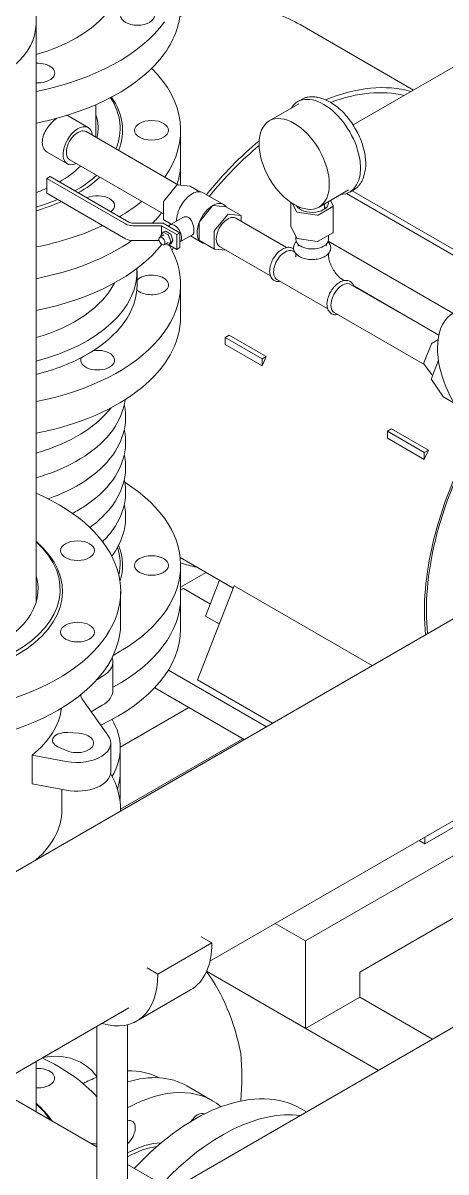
# Model space of a CAD drawing. Header units: millimetres. Extents: x -312439 to 477422, y -331570 to 212570.
# Drawn here: x 349744 to 350422, y 101236 to 103076 of the extents above; entities that cross this region are included whole.
import ezdxf

# ---------------------------------------------------------------- set-up
doc = ezdxf.new("R2010")
doc.units = ezdxf.units.MM

msp = doc.modelspace()

# ---------------------------------------------------------------- linework, layer by layer
at = {"color": 5, "linetype": 'Continuous', "lineweight": 0, "extrusion": (-1.11022e-16, 0.816497, 0.57735)}
for p, q in [((354753.706, 104616.057), (348755.1, 101152.76)), ((354698.822, 104261.08), (350043.404, 101573.274)), ((355252.155, 104249.837), (348634.63, 100429.207)), ((349764.893, 102147.276), (349764.893, 103196.182)), ((349816.364, 102926.743), (349848.679, 102908.085)), ((349844.982, 102901.683), (349993.204, 102816.107)), ((349782.884, 102868.754), (349815.199, 102850.097)), ((349818.895, 102856.499), (349968.981, 102769.847)), ((350085.082, 102763.062), (350166.343, 102716.146)), ((350058.995, 102717.877), (350140.256, 102670.961)), ((350268.679, 102657.062), (350409.916, 102575.518)), ((350410.011, 102575.954), (350273.794, 102654.599)), ((350242.592, 102611.877), (350387.434, 102528.253)), ((349913.746, 101498.416), (348895.088, 100910.293)), ((349764.893, 101332.154), (349764.893, 101412.475))]:
    msp.add_line(p, q, dxfattribs=at)
at = {"color": 3, "linetype": 'Continuous', "lineweight": 0, "extrusion": (-1.11022e-16, 0.816497, 0.57735)}
for p, q in [((350187.765, 103073.11), (350369.511, 102968.179)), ((350272.779, 102912.331), (350502.991, 103045.244)), ((350262.022, 102802.549), (350507.243, 102660.971)), ((350271.14, 102807.103), (350511.494, 102668.335)), ((350232.801, 102726.147), (350432.591, 102610.798)), ((350233.225, 102705.07), (350233.225, 102706.302)), ((350074.51, 102575.588), (350067.932, 102571.789)), ((350067.932, 102560.84), (350067.932, 102571.789)), ((350067.932, 102571.789), (350126.979, 102537.698)), ((350126.979, 102526.749), (350067.932, 102560.84)), ((350074.51, 102575.588), (350133.558, 102541.497)), ((350133.558, 102541.497), (350126.979, 102537.698)), ((350126.979, 102537.698), (350126.979, 102526.749)), ((350334.318, 102425.588), (350327.739, 102421.789)), ((350327.739, 102410.84), (350327.739, 102421.789)), ((350327.739, 102421.789), (350386.786, 102387.698)), ((350334.318, 102425.588), (350393.365, 102391.497)), ((350386.786, 102376.749), (350327.739, 102410.84)), ((350393.365, 102391.497), (350386.786, 102387.698)), ((350386.786, 102387.698), (350386.786, 102376.749)), ((349995.844, 102219.525), (350080.538, 102170.627)), ((350037.328, 102195.575), (349996.54, 102172.026)), ((350023.623, 102023.935), (350082.076, 102174.589)), ((350036.612, 102125.798), (350058.862, 102183.142)), ((350303.517, 102046.739), (350082.076, 102174.589)), ((349996.54, 102167.48), (350000.933, 102170.017)), ((350000.933, 102170.017), (350044.099, 102145.094)), ((350058.289, 102113.283), (350036.612, 102125.798)), ((350133.806, 101948.757), (349976.865, 102039.366)), ((349955.008, 102011.077), (350098.378, 101928.302)), ((350023.623, 102023.935), (350143.821, 101954.538)), ((350009.593, 101979.562), (349899.773, 101916.157)), ((350096.196, 101929.562), (349900.457, 101816.552)), ((350585.314, 101829.955), (350196.733, 101605.607)), ((350512.832, 101833.562), (350387.652, 101761.289)), ((349900.473, 101814.679), (349900.473, 101814.041)), ((350669.357, 101778.477), (350283.336, 101555.607)), ((350387.652, 101772.026), (350387.652, 101761.289)), ((350378.355, 101766.657), (350387.652, 101761.289)), ((350148.071, 101633.703), (350196.733, 101605.607)), ((350196.733, 101605.607), (350196.733, 101465.607)), ((350313.231, 101398.347), (350038.119, 101557.183)), ((350283.336, 101555.607), (350283.336, 101515.607)), ((350196.733, 101465.607), (350283.336, 101515.607)), ((350399.833, 101448.347), (350283.336, 101515.607))]:
    msp.add_line(p, q, dxfattribs=at)
at = {"color": 4, "linetype": 'Continuous', "lineweight": 0, "extrusion": (-1.11022e-16, 0.816497, 0.57735)}
for p, q in [((350191.215, 102953.644), (350183.95, 102949.449)), ((350219.741, 102955.625), (350216.363, 102956.419)), ((349860.961, 102892.458), (349860.961, 102944.796)), ((350185.863, 102946.135), (350138.582, 102918.837)), ((349996.54, 102815.809), (349996.54, 102903.743)), ((349787.289, 102829.57), (349782.18, 102826.62)), ((349782.18, 102826.62), (349782.18, 102803.02)), ((349782.18, 102826.62), (349908.275, 102753.818)), ((349787.289, 102829.57), (349913.384, 102756.768)), ((350290.629, 102832.843), (350289.628, 102829.521)), ((349782.18, 102803.02), (349908.275, 102730.218)), ((349990.006, 102815.559), (349969.607, 102790.182)), ((350011.657, 102814.459), (349991.257, 102816.281)), ((350011.916, 102814.379), (350027.428, 102805.423)), ((350032.421, 102803.851), (350065.33, 102784.851)), ((350265.471, 102808.249), (350218.19, 102780.952)), ((350274.65, 102809.13), (350267.385, 102804.935)), ((349968.981, 102788.569), (349968.981, 102761.37)), ((350047.164, 102782.559), (350026.765, 102757.182)), ((350068.815, 102781.459), (350048.415, 102783.281)), ((350069.074, 102781.379), (350093.322, 102767.379)), ((350173.192, 102788.171), (350173.192, 102750.318)), ((350175.87, 102786.412), (350181.874, 102773.476)), ((350187.117, 102777.684), (350187.117, 102780.64)), ((350217.011, 102768.04), (350240.566, 102781.64)), ((350227.16, 102777.684), (350227.16, 102786.13)), ((350241.024, 102782.626), (350236.812, 102791.703)), ((350241.085, 102782.362), (350241.085, 102740.362)), ((349999.899, 102764.138), (349978.945, 102752.041)), ((350071.413, 102768.559), (350051.013, 102743.182)), ((350093.063, 102767.459), (350072.664, 102769.281)), ((350093.689, 102758.092), (350093.689, 102766.569)), ((350183.125, 102772.753), (350215.302, 102767.776)), ((349920.378, 102755.096), (349968.787, 102755.096)), ((349920.378, 102750.924), (349965.794, 102750.924)), ((349965.794, 102750.924), (349990.373, 102736.734)), ((349965.794, 102750.924), (349965.794, 102736.472)), ((349968.787, 102755.096), (349995.482, 102739.684)), ((349969.348, 102760.56), (349981.524, 102753.53)), ((350026.139, 102755.569), (350026.139, 102728.37)), ((350173.252, 102750.053), (350181.874, 102731.476)), ((349920.378, 102727.324), (349961.97, 102727.324)), ((349969.461, 102736.169), (349963.111, 102732.503)), ((349964.956, 102735.279), (349968.571, 102740.423)), ((349965.2, 102733.709), (349964.956, 102734.339)), ((349968.701, 102740.543), (349972.05, 102742.476)), ((349969.276, 102740.486), (349976.507, 102736.311)), ((349972.625, 102742.419), (349979.856, 102738.244)), ((349977.212, 102735.434), (349980.828, 102726.115)), ((349980.561, 102737.368), (349984.177, 102728.049)), ((349984.177, 102727.109), (349980.561, 102721.965)), ((349995.482, 102739.684), (349990.373, 102736.734)), ((349990.373, 102736.734), (349990.373, 102713.134)), ((349995.482, 102716.084), (349995.482, 102739.684)), ((350015.763, 102736.661), (349995.482, 102724.952)), ((350012.118, 102734.556), (350030.249, 102724.088)), ((350026.505, 102727.56), (350050.754, 102713.56)), ((350050.388, 102741.569), (350050.388, 102714.37)), ((350181.051, 102733.248), (350181.051, 102728.852)), ((350183.125, 102730.753), (350215.302, 102725.776)), ((350217.011, 102726.04), (350240.566, 102739.64)), ((350233.225, 102735.401), (350233.225, 102728.852)), ((349976.322, 102724.285), (349969.972, 102720.619)), ((349976.507, 102719.969), (349972.676, 102722.181)), ((349977.083, 102719.912), (349980.432, 102721.845)), ((349980.828, 102725.176), (349977.212, 102720.032)), ((349977.858, 102720.359), (349990.373, 102713.134)), ((349990.373, 102713.134), (349995.482, 102716.084)), ((350051.013, 102713.48), (350069.466, 102711.832)), ((350179.343, 102708.64), (350176.88, 102710.062)), ((350184.725, 102721.145), (350184.725, 102718.47)), ((350229.551, 102721.145), (350229.551, 102718.47)), ((350181.051, 102705.07), (350181.051, 102706.302)), ((349926.729, 102677.769), (349926.729, 102656.143)), ((349996.54, 102656.143), (349996.54, 102605.343)), ((350232.054, 102617.961), (350150.793, 102664.877)), ((350258.792, 102663.26), (350253.069, 102666.564)), ((350258.141, 102663.146), (350257.074, 102663.762)), ((350386.31, 102531.297), (350398.088, 102561.652)), ((350399.171, 102563), (350408.723, 102568.515)), ((350398.088, 102513.096), (350386.31, 102529.852)), ((350398.116, 102506.299), (350409.42, 102535.435)), ((350398.286, 102512.912), (350400.243, 102511.782)), ((350417.707, 102476.61), (350398.116, 102504.482)), ((350417.957, 102476.378), (350434.754, 102466.681)), ((349996.54, 102206.943), (349996.54, 102105.343)), ((349900.473, 102114.679), (349900.473, 102165.479)), ((349887.997, 102006.622), (349887.997, 102052.622)), ((349871.107, 102029.081), (349862.164, 102023.917)), ((349839.341, 101992.274), (349880.07, 101935.196)), ((349871.107, 101983.081), (349853.256, 101972.774)), ((349816.06, 101939.426), (349833.632, 101938.174)), ((349813.757, 101910.471), (349799.798, 101916.76)), ((349884.551, 101876.735), (349884.551, 101922.735)), ((349813.354, 101893.007), (349758.56, 101903.438)), ((349758.56, 101857.438), (349758.56, 101903.438)), ((349899.785, 101838.743), (349899.785, 101914.743)), ((349813.354, 101847.007), (349758.56, 101857.438)), ((349806.167, 101814.679), (349806.167, 101848.375)), ((350006.38, 101373.634), (350047.602, 101349.834)), ((350198.168, 101331.916), (350189.505, 101336.917))]:
    msp.add_line(p, q, dxfattribs=at)
at = {"color": 7, "linetype": 'Continuous', "lineweight": 0, "extrusion": (-1.11022e-16, 0.816497, 0.57735)}
for p, q in [((350029.341, 101612.502), (350046.568, 101602.556)), ((349959.965, 101552.556), (350046.568, 101602.556)), ((349959.965, 101552.556), (349942.739, 101562.502)), ((349925.9, 101477.26), (350012.502, 101527.26)), ((349862.464, 101468.808), (349862.464, 101161.68)), ((349911.454, 101471.44), (349911.454, 101166.382)), ((349695.333, 101372.315), (349862.464, 101275.822)), ((349911.454, 101247.538), (349981.737, 101206.96))]:
    msp.add_line(p, q, dxfattribs=at)
at = {"color": 4, "linetype": 'Continuous', "lineweight": 0}
for centre, major_axis, ratio, start_param, end_param in [((349654.836, 103152.943), (247.398, 0), 0.57735027, 5.49778714, 6.28318531), ((349654.836, 103102.143), (341.704, 0), 0.57735027, 5.89048623, 6.28318531), ((349654.836, 103152.943), (341.704, 0), 0.57735027, 5.04031887, 5.89048623), ((349654.836, 103152.943), (247.398, 0), 0.57735027, 5.17340523, 5.49778714), ((349654.836, 103102.143), (341.704, 0), 0.57735027, 5.04031887, 5.89048623), ((349767.79, 102995.502), (27.189, 0), 0.57735027, 4.6056417, 7.96072892), ((349654.836, 102903.743), (341.704, 0), 0.57735027, 5.89418402, 6.8100567), ((349654.836, 102906.943), (-244.704, 0), 0.57735027, 2.90671231, 3.49603147), ((349654.836, 102903.743), (248.623, 0), 0.57735027, 6.05714945, 6.66166899), ((350225.667, 102877.192), (41.718, -72.257), 0.57735027, 5.97915208, 9.72881118), ((349654.836, 102906.943), (-209.431, 0), 0.57735027, 3.01381392, 3.31953197), ((349654.836, 102906.943), (-209.431, 0), 0.57735027, 2.35092165, 2.61810009), ((349654.836, 102852.943), (341.704, 0), 0.57735027, 6.10207474, 6.28318531), ((349654.836, 102852.943), (-341.704, 0), 0.57735027, 2.96048208, 3.14159265), ((349654.836, 102906.943), (-244.704, 0), 0.57735027, 2.3516817, 2.57964904), ((349654.836, 102903.743), (248.623, 0), 0.57735027, 5.5091093, 5.73384327), ((349654.836, 102906.943), (-209.431, 0), 0.57735027, 2.12410531, 2.22439087), ((349863.548, 102783.243), (27.189, 0), 0.57735027, 5.6015022, 8.53566474), ((350014.881, 102773.47), (-17.541, -30.382), 0.57735027, 3.92699082, 5.52158694), ((349990.632, 102814.669), (0.885, 1.532), 0.57735027, 0.26179939, 1.30899694), ((350011.031, 102812.847), (0.885, 1.532), 0.57735027, 0, 0.26179939), ((350014.881, 102773.47), (-17.541, -30.382), 0.57735027, 3.14159265, 3.92699082), ((349654.836, 102906.943), (-244.704, 0), 0.57735027, 2.03728939, 2.20344071), ((349654.836, 102903.743), (248.623, 0), 0.57735027, 5.17095984, 5.36338458), ((349654.836, 102903.743), (341.704, 0), 0.57735027, 5.50602505, 5.66878267), ((349970.232, 102789.292), (-0.885, -1.532), 0.57735027, 4.45058959, 5.49778714), ((350047.79, 102754.47), (-17.541, -30.382), 0.57735027, 3.92699082, 6.53826015), ((350047.79, 102781.669), (0.885, 1.532), 0.57735027, 0.26179939, 1.30899694), ((350047.79, 102754.47), (-17.541, -30.382), 0.57735027, 2.88651781, 3.92699082), ((350068.189, 102779.847), (0.885, 1.532), 0.57735027, 0, 0.26179939), ((350207.138, 102787.34), (-26.087, 0), 0.57735027, 0.30524156, 3.28412376), ((350239.315, 102782.362), (1.769, 0), 0.57735027, 5.49778714, 6.54498469), ((349654.836, 102852.943), (341.704, 0), 0.57735027, 5.76422969, 5.85775302), ((349654.836, 102852.943), (-341.704, 0), 0.57735027, 2.62263704, 2.71616036), ((350072.038, 102767.669), (0.885, 1.532), 0.57735027, 0.26179939, 1.30899694), ((350092.438, 102765.847), (0.885, 1.532), 0.57735027, 5.49778714, 6.54498469), ((350183.583, 102773.74), (-1.769, 0), 0.57735027, 0.26179939, 1.30899694), ((350207.138, 102770.852), (26.087, 0), 0.57735027, 2.44570065, 2.56239177), ((350215.76, 102768.762), (1.769, 0), 0.57735027, 4.45058959, 5.49778714), ((350207.138, 102770.852), (26.087, 0), 0.57735027, 0.57920089, 0.695892), ((349654.836, 102903.743), (341.704, 0), 0.57735027, 5.04031887, 5.40013506), ((349920.378, 102760.806), (17.116, 0), 0.57735027, 3.92699082, 4.71238898), ((349920.378, 102760.806), (9.89, 0), 0.57735027, 3.92699082, 4.71238898), ((349970.232, 102762.092), (-0.885, -1.532), 0.57735027, 5.49778714, 6.28318531), ((349986.877, 102738.302), (-7.932, 13.739), 0.57735027, 3.92699082, 6.55625261), ((350027.39, 102756.292), (-0.885, -1.532), 0.57735027, 4.45058959, 5.49778714), ((349654.836, 102852.943), (341.704, 0), 0.57735027, 5.04031887, 5.59334614), ((349654.836, 102852.943), (-341.704, 0), 0.57735027, 1.89872622, 2.45175348), ((349920.378, 102737.206), (17.116, 0), 0.57735027, 3.92699082, 4.71238898), ((349965.66, 102734.402), (-0.575, 0.996), 0.57735027, 0.26179939, 1.30899694), ((349969.276, 102739.546), (-0.575, 0.996), 0.57735027, 5.49778714, 6.54498469), ((349972.625, 102741.48), (-0.575, 0.996), 0.57735027, 5.49778714, 6.28318531), ((349976.507, 102735.371), (-0.575, 0.996), 0.57735027, 4.45058959, 5.49778714), ((349979.856, 102737.305), (0.575, -0.996), 0.57735027, 1.30899694, 2.35619449), ((349980.123, 102726.052), (-0.575, 0.996), 0.57735027, 3.40339204, 4.45058959), ((349983.472, 102727.986), (0.575, -0.996), 0.57735027, 0.26179939, 1.30899694), ((349986.877, 102738.302), (-7.932, 13.739), 0.57735027, 3.23048199, 3.92699082), ((350027.39, 102729.092), (-0.885, -1.532), 0.57735027, 5.49778714, 6.28318531), ((350051.639, 102742.292), (-0.885, -1.532), 0.57735027, 4.45058959, 5.49778714), ((350207.138, 102728.852), (26.087, 0), 0.57735027, 3.14159265, 5.49778714), ((350183.583, 102731.74), (-1.769, 0), 0.57735027, 0.26179939, 1.30899694), ((350215.76, 102726.762), (1.769, 0), 0.57735027, 4.45058959, 5.49778714), ((350207.138, 102728.852), (26.087, 0), 0.57735027, 5.49778714, 6.28318531), ((350239.315, 102740.362), (1.769, 0), 0.57735027, 5.49778714, 6.28318531), ((349654.836, 102802.143), (-341.704, 0), 0.57735027, 1.89872622, 2.71810652), ((349654.836, 102656.143), (-341.704, 0), 0.57735027, 1.89872622, 3.47279092), ((349976.507, 102720.908), (0.575, -0.996), 0.57735027, 5.49778714, 6.54498469), ((350185.849, 102586.892), (-211.018, -365.494), 0.57735027, 4.68492145, 4.68919381), ((349979.856, 102722.842), (0.575, -0.996), 0.57735027, 0, 0.26179939), ((350185.849, 102586.892), (-206.575, -357.799), 0.57735027, 4.68433059, 4.69633616), ((350051.639, 102715.092), (-0.885, -1.532), 0.57735027, 5.49778714, 6.54498469), ((350163.837, 102687.47), (-13.044, -22.592), 0.57735027, 3.14159265, 6.28318531), ((349654.836, 102677.769), (271.893, 0), 0.57735027, 5.12912847, 6.31367236), ((349950, 102656.143), (-27.189, 0), 0.57735027, 2.35619449, 5.7395923), ((349654.836, 102698.088), (244.949, 0), 0.57735027, 5.17837855, 6.00461273), ((349654.836, 102656.143), (271.893, 0), 0.57735027, 5.49778714, 6.28318531), ((349950, 102656.143), (-27.189, 0), 0.57735027, 0.51927963, 2.35619449), ((350493.736, 102504.686), (-60.438, 106.523), 0.57229596, 4.22328271, 7.07290387), ((349654.836, 102605.343), (341.704, 0), 0.57735027, 5.04031887, 6.28318531), ((350399.171, 102561.555), (0.885, 1.532), 0.57735027, 0.78539816, 1.83259571), ((349654.836, 102656.143), (271.893, 0), 0.57735027, 5.12912847, 5.49778714), ((349863.548, 102535.643), (-27.189, 0), 0.57735027, 2.35619449, 4.97850751), ((350493.736, 102504.686), (-60.438, 106.523), 0.57229596, 0.78971856, 3.02809865), ((349863.548, 102535.643), (-27.189, 0), 0.57735027, 6.01706678, 8.6393798), ((350387.393, 102531.2), (-0.885, -1.532), 0.57735027, 4.97418837, 6.02138592), ((350399.478, 102506.177), (-1.112, -1.927), 0.57735027, 4.97418837, 6.02138592), ((350399.171, 102514.444), (-0.885, -1.532), 0.57735027, 6.02138592, 6.28318531), ((350419.07, 102478.305), (-1.112, -1.927), 0.57735027, 6.02138592, 6.28318531), ((349654.836, 102206.943), (341.704, 0), 0.57735027, 5.46558176, 7.02389733), ((349558.769, 102165.479), (-341.704, 0), 0.57735027, 5.89048623, 10.34803479), ((349558.769, 102165.479), (-248.623, 0), 0.57735027, 5.89048623, 10.01814257), ((349558.769, 102168.679), (-244.704, 0), 0.57735027, 5.89048623, 9.99395953), ((349654.836, 102210.143), (-244.704, 0), 0.57735027, 3.01059669, 3.32509665), ((349654.836, 102206.943), (248.623, 0), 0.57735027, 6.10220767, 6.50926421), ((349654.836, 102156.143), (-341.704, 0), 0.57735027, 2.32176573, 3.14159265), ((349654.836, 102156.143), (341.704, 0), 0.57735027, 5.46335838, 6.28318531), ((349558.769, 102114.679), (-341.704, 0), 0.57735027, 0, 3.14159265), ((349654.836, 102105.343), (341.704, 0), 0.57735027, 5.38794276, 6.28318531), ((349830.333, 102052.622), (57.664, 0), 0.57735027, 5.49778714, 6.48837061), ((349873.313, 102000.354), (-36.742, 0), 0.57735027, 0.02542419, 0.39078769), ((349830.333, 102006.622), (57.664, 0), 0.57735027, 5.49778714, 6.28318531), ((349558.769, 101987.679), (247.398, 0), 0.57735027, 5.65240676, 6.21727529), ((349654.836, 101914.743), (244.949, 0), 0.57735027, 5.95825004, 6.61198476), ((349813.36, 101926.794), (-22.045, 0), 0.57735027, 4.5896219, 7.19134897), ((349830.333, 101922.735), (54.218, 0), 0.57735027, 4.39388168, 6.69260189), ((349830.333, 101922.735), (26.944, 0), 0.57735027, 4.04975631, 7.73121456), ((349830.333, 101876.735), (54.218, 0), 0.57735027, 4.39388168, 6.28318531), ((349558.769, 101814.679), (341.704, 0), 0.57735027, 6.27995033, 6.59104291), ((349654.836, 101876.743), (-244.949, 0), 0.57735027, 2.94675406, 3.14159265), ((349654.836, 101876.743), (244.949, 0), 0.57735027, 6.08834671, 6.28318531), ((349654.836, 101838.743), (-244.949, 0), 0.57735027, 3.08337358, 3.14159265), ((349558.769, 101814.679), (247.398, 0), 0.57735027, 5.69911555, 6.28318531), ((349724.118, 101212.743), (114.058, 197.555), 0.57735027, 6.03784472, 6.73832127), ((349767.481, 101385.979), (27.189, 0), 0.57735027, 4.61707653, 7.94929409), ((349558.769, 101265.479), (341.704, 0), 0.57735027, 0.47614579, 0.88589274), ((349829.773, 101151.743), (-134.722, -233.345), 0.57735027, 3.75455388, 3.87248907), ((349829.773, 101151.743), (-134.722, -233.345), 0.57735027, 3.16122301, 3.48392264), ((349866.146, 101130.743), (-140.233, -242.891), 0.57735027, 3.14159265, 3.69649703), ((349907.369, 101106.943), (140.233, 242.891), 0.57735027, 6.18021282, 7.04798399), ((350018.653, 101040.993), (170.852, 295.924), 0.57735027, 0, 1.19542981), ((349558.769, 101265.479), (248.623, 0), 0.57735027, 0.36934122, 0.59336461), ((349558.769, 101268.679), (-244.704, 0), 0.57735027, 3.50756601, 3.71077423), ((350062.647, 101015.593), (-170.852, -295.924), 0.57735027, 3.37854044, 4.33702246), ((350023.72, 101308.468), (-11.635, -20.153), 0.57735027, 3.92699082, 4.63994896), ((350023.72, 101308.468), (-11.635, -20.153), 0.57735027, 3.16981171, 3.92699082), ((349907.369, 101296.943), (-11.635, -20.153), 0.57735027, 1.03628214, 3.67610684), ((349853.932, 101265.479), (27.189, 0), 0.57735027, 1.25160629, 1.59773388), ((349907.369, 101106.943), (-96.142, -166.524), 0.57735027, 3.48560318, 3.89694205), ((349910.14, 101105.343), (-94.183, -163.13), 0.57735027, 3.55446329, 3.91712754)]:
    msp.add_ellipse(centre, major_axis=major_axis, ratio=ratio, start_param=start_param, end_param=end_param, dxfattribs=at)
for centre, major_axis in [((349927.532, 103087.729), (27.189, 0)), ((350178.386, 102849.894), (39.804, -68.943)), ((349950, 102903.743), (27.189, 0)), ((349966.542, 102726.561), (-3.43, 5.942)), ((349831.464, 102230.693), (-27.189, 0)), ((349950, 102206.943), (27.189, 0)), ((349831.464, 102100.264), (-27.189, 0))]:
    msp.add_ellipse(centre, major_axis=major_axis, ratio=0.57735027, dxfattribs=at)
at = {"color": 5, "linetype": 'Continuous', "lineweight": 0}
for centre, major_axis, start_param, end_param in [((349558.769, 103073.827), (206.125, 0), 3.90709097, 6.28318531), ((349558.769, 103073.827), (-206.125, 0), 0.78539816, 3.14159265), ((349831.939, 102879.091), (16.74, 28.994), 5.60575396, 10.10220931), ((349831.939, 102879.091), (-13.044, -22.592), 3.14159265, 5.49778714), ((349831.939, 102879.091), (-13.044, -22.592), 5.49778714, 6.28318531), ((350072.038, 102740.47), (-13.044, -22.592), 3.14159265, 5.49778714), ((350072.038, 102740.47), (-13.044, -22.592), 5.49778714, 6.28318531), ((350255.636, 102634.47), (-13.044, -22.592), 3.14159265, 5.49778714), ((350255.636, 102634.47), (-13.044, -22.592), 5.49778714, 6.28318531), ((349558.769, 102168.679), (-209.431, 0), 6.10524599, 9.60271728)]:
    msp.add_ellipse(centre, major_axis=major_axis, ratio=0.57735027, start_param=start_param, end_param=end_param, dxfattribs=at)
at = {"color": 3, "linetype": 'Continuous', "lineweight": 0}
for centre, major_axis, start_param, end_param in [((350185.849, 102586.892), (-211.018, -365.494), 3.2814479, 3.78292157), ((350185.849, 102586.892), (-206.575, -357.799), 3.31056706, 3.75152247), ((350185.849, 102586.892), (-211.018, -365.494), 4.14182007, 4.44580843), ((350185.849, 102586.892), (-206.575, -357.799), 4.14677862, 4.43993099), ((350174.961, 102750.318), (-1.769, 0), 0, 0.26179939), ((350370.253, 102480.426), (-206.575, -357.799), 4.87149733, 4.91100557), ((350679.188, 102302.062), (-206.575, -357.799), 4.74788539, 5.61195409), ((350679.188, 102302.062), (-204.354, -353.952), 4.74827138, 5.61320055), ((350630.061, 102330.426), (-206.575, -357.799), 4.87149733, 4.91100557), ((350185.849, 102586.892), (-211.018, -365.494), 0.09786425, 0.20555738), ((349644.135, 101057.755), (324.315, 561.731), 5.70471521, 6.03622501), ((349746.872, 101187.35), (245.886, 425.887), 5.40343469, 5.5938914), ((349866.146, 101130.743), (-140.233, -242.891), 3.9455578, 3.95048512)]:
    msp.add_ellipse(centre, major_axis=major_axis, ratio=0.57735027, start_param=start_param, end_param=end_param, dxfattribs=at)
at = {"color": 7, "linetype": 'Continuous', "lineweight": 0}
for centre, start_param in [((349930.26, 101669.706), 3.14159265), ((349843.658, 101619.706), 2.58995291)]:
    msp.add_ellipse(centre, major_axis=(-82.242, 142.447), ratio=0.57735027, start_param=start_param, end_param=3.92699082, dxfattribs=at)
at = {"color": 3, "linetype": 'Continuous', "lineweight": 0}
msp.add_open_spline([(350187.765, 103073.11), (350164.24, 103086.693), (350137.983, 103095.299), (350082.266, 103102.707), (350052.85, 103100.63), (350014.686, 103091.94), (350004.974, 103089.176), (349995.385, 103085.94)], degree=3, knots=[3.926990817, 3.926990817, 3.926990817, 3.926990817, 4.16091085, 4.16091085, 4.418375954, 4.418375954, 4.507623881, 4.507623881, 4.507623881, 4.507623881], dxfattribs=at)
at = {"color": 4, "linetype": 'Continuous', "lineweight": 0}
for points, knots in [([(350216.363, 102956.419), (350214.481, 102956.861), (350212.625, 102957.18), (350208.984, 102957.565), (350207.198, 102957.632), (350203.716, 102957.512), (350202.019, 102957.326), (350198.731, 102956.701), (350197.14, 102956.263), (350194.081, 102955.138), (350192.613, 102954.451), (350191.215, 102953.644)], [1.859058413, 1.859058413, 1.859058413, 1.859058413, 1.958485629, 1.958485629, 2.057912844, 2.057912844, 2.157340059, 2.157340059, 2.256767275, 2.256767275, 2.35619449, 2.35619449, 2.35619449, 2.35619449]), ([(350290.629, 102832.843), (350292.393, 102838.694), (350293.18, 102845.376), (350292.777, 102859.791), (350291.573, 102867.531), (350287.304, 102883.252), (350284.242, 102891.229), (350276.578, 102906.625), (350271.979, 102914.041), (350261.701, 102927.577), (350256.023, 102933.694), (350244.14, 102944.017), (350237.937, 102948.219), (350227.718, 102953.224), (350223.679, 102954.7), (350219.741, 102955.625)], [5.99492323, 5.99492323, 5.99492323, 5.99492323, 6.31601488, 6.31601488, 6.6392065, 6.6392065, 6.96195028, 6.96195028, 7.28431668, 7.28431668, 7.60676361, 7.60676361, 7.92970167, 7.92970167, 8.14224372, 8.14224372, 8.14224372, 8.14224372]), ([(350274.65, 102809.13), (350276.048, 102809.937), (350277.377, 102810.865), (350279.881, 102812.951), (350281.056, 102814.11), (350283.241, 102816.645), (350284.251, 102818.021), (350286.095, 102820.978), (350286.93, 102822.557), (350288.417, 102825.903), (350289.069, 102827.67), (350289.628, 102829.521)], [5.497787144, 5.497787144, 5.497787144, 5.497787144, 5.597214359, 5.597214359, 5.696641574, 5.696641574, 5.79606879, 5.79606879, 5.895496005, 5.895496005, 5.994923221, 5.994923221, 5.994923221, 5.994923221]), ([(349999.899, 102764.138), (350000.558, 102764.519), (350001.289, 102764.833), (350002.834, 102765.27), (350003.649, 102765.392), (350005.291, 102765.413), (350006.12, 102765.312), (350007.721, 102764.886), (350008.494, 102764.562), (350009.21, 102764.149)], [34.70634861, 34.70634861, 34.70634861, 34.70634861, 35.94709006, 35.94709006, 37.18783151, 37.18783151, 38.42857296, 38.42857296, 39.66931441, 39.66931441, 39.66931441, 39.66931441]), ([(350009.21, 102764.149), (350009.926, 102763.735), (350010.627, 102763.208), (350011.942, 102761.95), (350012.556, 102761.219), (350013.67, 102759.606), (350014.171, 102758.724), (350015.054, 102756.885), (350015.437, 102755.928), (350016.089, 102754.031), (350016.382, 102753.023), (350016.884, 102750.964), (350017.094, 102749.913), (350017.426, 102747.847), (350017.548, 102746.83), (350017.708, 102744.905), (350017.746, 102743.997), (350017.746, 102742.345), (350017.708, 102741.553), (350017.548, 102740.111), (350017.426, 102739.46), (350017.094, 102738.34), (350016.884, 102737.871), (350016.382, 102737.125), (350016.089, 102736.849), (350015.763, 102736.661)], [0, 0, 0, 0, 1.24074145, 1.24074145, 2.4814829, 2.4814829, 3.72222435, 3.72222435, 4.9629658, 4.9629658, 6.2015565, 6.2015565, 7.4401472, 7.4401472, 8.6787379, 8.6787379, 9.9173286, 9.9173286, 11.1559193, 11.1559193, 12.39451, 12.39451, 13.63310071, 13.63310071, 14.87169141, 14.87169141, 14.87169141, 14.87169141]), ([(350177.486, 102713.829), (350176.054, 102714.931), (350174.381, 102715.71), (350170.708, 102716.549), (350168.702, 102716.558), (350164.396, 102715.812), (350162.09, 102714.943), (350157.437, 102712.371), (350155.098, 102710.604), (350150.728, 102706.415), (350148.699, 102703.992), (350145.137, 102698.753), (350143.602, 102695.941), (350141.155, 102690.17), (350140.243, 102687.213), (350139.318, 102682.274), (350139.118, 102680.261), (350139.118, 102678.32)], [3.85019765, 3.85019765, 3.85019765, 3.85019765, 4.10313939, 4.10313939, 4.37566185, 4.37566185, 4.69126744, 4.69126744, 5.03135787, 5.03135787, 5.3709906, 5.3709906, 5.70789292, 5.70789292, 6.0452189, 6.0452189, 6.28318531, 6.28318531, 6.28318531, 6.28318531]), ([(350181.748, 102725.395), (350180.519, 102724.129), (350179.496, 102722.729), (350177.831, 102719.346), (350177.341, 102717.295), (350177.413, 102713.38), (350177.878, 102711.536), (350179.593, 102707.974), (350180.906, 102706.284), (350183.786, 102703.62), (350185.247, 102702.566), (350186.855, 102701.638)], [4.98679564, 4.98679564, 4.98679564, 4.98679564, 5.2208086, 5.2208086, 5.50845278, 5.50845278, 5.76901523, 5.76901523, 6.05571016, 6.05571016, 6.28318531, 6.28318531, 6.28318531, 6.28318531]), ([(350186.855, 102701.638), (350189.261, 102700.248), (350191.998, 102699.141), (350197.864, 102697.526), (350200.99, 102697.019), (350207.319, 102696.632), (350210.519, 102696.748), (350216.715, 102697.59), (350219.711, 102698.318), (350225.237, 102700.357), (350227.764, 102701.673), (350232.037, 102704.843), (350233.801, 102706.697), (350236.117, 102710.666), (350236.777, 102712.734), (350236.978, 102716.704), (350236.64, 102718.579), (350235.169, 102722.178), (350233.996, 102723.884), (350232.529, 102725.395)], [0, 0, 0, 0, 0.34048244, 0.34048244, 0.67988947, 0.67988947, 1.01671615, 1.01671615, 1.35418116, 1.35418116, 1.69481479, 1.69481479, 2.03123729, 2.03123729, 2.32696498, 2.32696498, 2.58783067, 2.58783067, 2.867186, 2.867186, 2.867186, 2.867186]), ([(350181.051, 102705.07), (350181.051, 102703.691), (350180.921, 102702.629), (350180.674, 102701.41), (350180.56, 102701.138), (350180.56, 102701.138)], [0, 0, 0, 0, 0.206723666, 0.206723666, 0.380488515, 0.380488515, 0.380488515, 0.380488515]), ([(350257.074, 102663.762), (350255.88, 102664.451), (350254.479, 102665.408), (350251.388, 102667.941), (350249.685, 102669.56), (350246.208, 102673.409), (350244.438, 102675.674), (350241.115, 102680.628), (350239.573, 102683.328), (350236.955, 102688.786), (350235.881, 102691.542), (350234.309, 102696.67), (350233.793, 102699.052), (350233.309, 102702.618), (350233.225, 102703.947), (350233.225, 102705.07)], [1.57079633, 1.57079633, 1.57079633, 1.57079633, 1.77751999, 1.77751999, 2.00098147, 2.00098147, 2.24003607, 2.24003607, 2.48801039, 2.48801039, 2.73567488, 2.73567488, 2.9733388, 2.9733388, 3.14159265, 3.14159265, 3.14159265, 3.14159265]), ([(350139.118, 102678.32), (350139.118, 102675.541), (350139.526, 102672.903), (350141.226, 102668.342), (350142.467, 102666.375), (350145.527, 102663.547), (350147.225, 102662.581), (350150.898, 102661.491), (350152.859, 102661.361), (350155.258, 102661.64), (350155.697, 102661.708), (350156.135, 102661.794)], [0, 0, 0, 0, 0.34048244, 0.34048244, 0.65554533, 0.65554533, 0.92276419, 0.92276419, 1.19075282, 1.19075282, 1.25064011, 1.25064011, 1.25064011, 1.25064011]), ([(350274.021, 102653.978), (350273.85, 102654.474), (350273.659, 102654.959), (350272.521, 102657.493), (350271.181, 102659.316), (350267.993, 102661.864), (350266.255, 102662.693), (350262.506, 102663.549), (350260.501, 102663.558), (350256.194, 102662.812), (350253.889, 102661.943), (350249.236, 102659.371), (350246.897, 102657.604), (350242.527, 102653.415), (350240.498, 102650.992), (350236.936, 102645.753), (350235.401, 102642.941), (350232.953, 102637.17), (350232.042, 102634.213), (350231.117, 102629.274), (350230.917, 102627.261), (350230.917, 102625.32)], [3.46174887, 3.46174887, 3.46174887, 3.46174887, 3.53215358, 3.53215358, 3.83952991, 3.83952991, 4.10313939, 4.10313939, 4.37566185, 4.37566185, 4.69126744, 4.69126744, 5.03135787, 5.03135787, 5.3709906, 5.3709906, 5.70789292, 5.70789292, 6.0452189, 6.0452189, 6.28318531, 6.28318531, 6.28318531, 6.28318531]), ([(350230.917, 102625.32), (350230.917, 102622.541), (350231.324, 102619.903), (350233.025, 102615.342), (350234.265, 102613.375), (350237.325, 102610.547), (350239.024, 102609.581), (350242.696, 102608.491), (350244.657, 102608.361), (350247.057, 102608.64), (350247.495, 102608.708), (350247.934, 102608.794)], [0, 0, 0, 0, 0.34048244, 0.34048244, 0.65554533, 0.65554533, 0.92276419, 0.92276419, 1.19075282, 1.19075282, 1.25064011, 1.25064011, 1.25064011, 1.25064011]), ([(349764.893, 102347.462), (349769.727, 102348.838), (349774.488, 102350.305), (349802.878, 102359.75), (349824.481, 102369.938), (349861.328, 102394.171), (349876.583, 102408.225), (349898.458, 102438.719), (349905.333, 102455.114), (349907.595, 102472.173), (349907.624, 102472.397), (349907.652, 102472.62)], [1.24347192, 1.24347192, 1.24347192, 1.24347192, 1.30813582, 1.30813582, 1.63575105, 1.63575105, 1.96354502, 1.96354502, 2.27981164, 2.27981164, 2.28401584, 2.28401584, 2.28401584, 2.28401584]), ([(349764.893, 102386.919), (349769.807, 102388.317), (349774.646, 102389.809), (349803.137, 102399.301), (349824.763, 102409.514), (349860.116, 102432.805), (349874.361, 102445.578), (349885.198, 102459.632)], [1.243115387, 1.243115387, 1.243115387, 1.243115387, 1.308787436, 1.308787436, 1.636582781, 1.636582781, 1.937330497, 1.937330497, 1.937330497, 1.937330497]), ([(349784.382, 102313.645), (349806.051, 102321.263), (349825.84, 102330.831), (349861.328, 102354.171), (349876.583, 102368.225), (349898.458, 102398.719), (349905.333, 102415.114), (349908.987, 102442.678), (349908.524, 102453.552), (349906.206, 102464.189)], [1.33231058, 1.33231058, 1.33231058, 1.33231058, 1.63575105, 1.63575105, 1.96354502, 1.96354502, 2.27981164, 2.27981164, 2.48136529, 2.48136529, 2.48136529, 2.48136529]), ([(349823.179, 102290.443), (349830.089, 102294.083), (349836.675, 102297.957), (349861.328, 102314.171), (349876.583, 102328.225), (349898.458, 102358.719), (349905.333, 102375.114), (349908.987, 102402.678), (349908.524, 102413.552), (349906.206, 102424.189)], [1.525035934, 1.525035934, 1.525035934, 1.525035934, 1.635751055, 1.635751055, 1.963545016, 1.963545016, 2.279811639, 2.279811639, 2.481365294, 2.481365294, 2.481365294, 2.481365294]), ([(349851.043, 102267.683), (349865.85, 102278.455), (349878.268, 102290.573), (349898.458, 102318.719), (349905.333, 102335.114), (349908.987, 102362.678), (349908.524, 102373.552), (349906.206, 102384.189)], [1.685346351, 1.685346351, 1.685346351, 1.685346351, 1.963545016, 1.963545016, 2.279811639, 2.279811639, 2.481365294, 2.481365294, 2.481365294, 2.481365294]), ([(349871.525, 102244.946), (349877.606, 102250.928), (349883.027, 102257.208), (349898.458, 102278.719), (349905.333, 102295.114), (349908.987, 102322.678), (349908.524, 102333.552), (349906.206, 102344.189)], [1.825474005, 1.825474005, 1.825474005, 1.825474005, 1.963545016, 1.963545016, 2.279811639, 2.279811639, 2.481365294, 2.481365294, 2.481365294, 2.481365294]), ([(349886.269, 102221.767), (349886.759, 102222.423), (349887.241, 102223.083), (349898.458, 102238.719), (349905.333, 102255.114), (349908.987, 102282.678), (349908.524, 102293.552), (349906.206, 102304.189)], [1.949560891, 1.949560891, 1.949560891, 1.949560891, 1.963545016, 1.963545016, 2.279811639, 2.279811639, 2.481365294, 2.481365294, 2.481365294, 2.481365294])]:
    msp.add_open_spline(points, degree=3, knots=knots, dxfattribs=at)
at = {"color": 5, "linetype": 'Continuous', "lineweight": 0}
for points, knots in [([(349798.274, 102923.083), (349797.51, 102922.571), (349796.736, 102922.018), (349794.381, 102920.223), (349792.788, 102918.859), (349789.69, 102915.884), (349788.184, 102914.272), (349785.366, 102910.911), (349784.054, 102909.161), (349781.713, 102905.665), (349780.602, 102903.8), (349778.628, 102899.951), (349777.766, 102897.967), (349776.373, 102894.008), (349775.843, 102892.03), (349775.145, 102888.206), (349774.979, 102886.36), (349774.979, 102884.641)], [63.20919102, 63.20919102, 63.20919102, 63.20919102, 64.48036303, 64.48036303, 67.05954776, 67.05954776, 69.6387325, 69.6387325, 72.21791723, 72.21791723, 74.79716402, 74.79716402, 77.37641081, 77.37641081, 79.95565761, 79.95565761, 82.5349044, 82.5349044, 82.5349044, 82.5349044]), ([(349774.979, 102884.641), (349774.979, 102882.921), (349775.145, 102881.213), (349775.843, 102877.97), (349776.373, 102876.436), (349777.766, 102873.661), (349778.628, 102872.419), (349780.602, 102870.303), (349781.713, 102869.43), (349782.884, 102868.754)], [0, 0, 0, 0, 2.57924679, 2.57924679, 5.15849358, 5.15849358, 7.73774037, 7.73774037, 10.31698717, 10.31698717, 10.31698717, 10.31698717])]:
    msp.add_open_spline(points, degree=3, knots=knots, dxfattribs=at)
msp.add_open_spline([(349816.364, 102926.743), (349815.709, 102927.121), (349814.989, 102927.421), (349814.209, 102927.632)], degree=3, dxfattribs=at)

doc.saveas('drawing.dxf')
